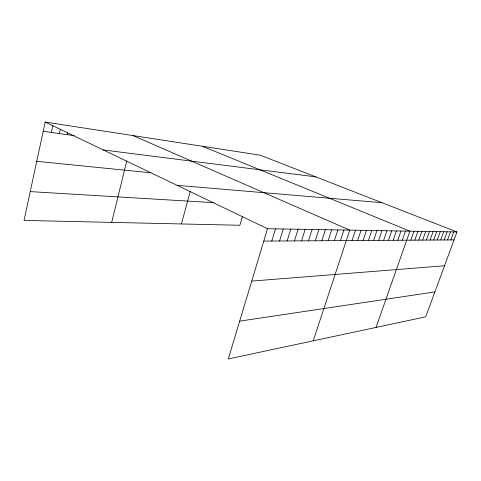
<?xml version="1.0" encoding="UTF-8"?>
<svg xmlns="http://www.w3.org/2000/svg" width="481" height="481" viewBox="0 0 481 481"><rect width="100%" height="100%" fill="white"/><g stroke="black" fill="none" stroke-linecap="round" stroke-linejoin="round"><path stroke-width="0.72" d="M456.95 231.962L267.496 228.722L228.295 358.946L425.721 316.829L456.95 231.962L260.257 155.189L45.19 122.054L24.05 220.418L239.869 225.27L242.49 216.264M51.395 132.449L52.928 125.427M59.416 133.586L60.335 129.419M67.262 134.692L67.719 132.63M111.676 222.384L126.78 160.943M181.445 223.954L190.314 191.161M271.789 241.041L275.493 228.86M279.569 240.993L283.249 228.992M287.121 240.951L290.777 229.118M294.456 240.903L298.088 229.245M301.581 240.861L305.195 229.365M308.507 240.813L312.097 229.485M315.241 240.771L318.807 229.599M321.795 240.734L325.336 229.714M328.174 240.692L331.692 229.822M334.379 240.656L337.872 229.924M340.422 240.614L343.897 230.026M313.221 340.831L349.759 230.128L133.009 135.588M352.05 240.542L355.477 230.225M357.642 240.506L361.045 230.321M363.101 240.476L366.48 230.417M368.422 240.44L371.777 230.507M373.611 240.41L376.942 230.597M378.679 240.38L381.986 230.682M383.628 240.35L386.91 230.766M388.456 240.32L391.72 230.85M393.175 240.29L396.422 230.928M397.787 240.26L401.01 231.006M402.296 240.229L405.495 231.084M376.058 327.423L409.878 231.157L202.447 146.284M410.798 240.175L413.961 231.229M414.814 240.151L417.953 231.295M418.747 240.127L421.861 231.367M422.601 240.103L425.697 231.427M426.376 240.079L429.449 231.493M430.074 240.055L433.128 231.559M433.7 240.037L436.736 231.62M437.253 240.013L440.271 231.68M440.734 239.989L443.735 231.74M444.155 239.971L447.132 231.794M447.51 239.947L450.469 231.854M450.799 239.929L453.739 231.908M239.67 321.152L434.89 291.913M251.725 281.096L444.516 265.765M263.768 241.095L454.028 239.911M30.243 191.606L214.027 202.681M177.098 185.347L381.956 202.693M36.754 161.309L150.914 172.805M103.307 149.94L315.819 176.876M43.206 131.295L74.242 135.678M45.19 122.054L267.496 228.722"/></g></svg>
